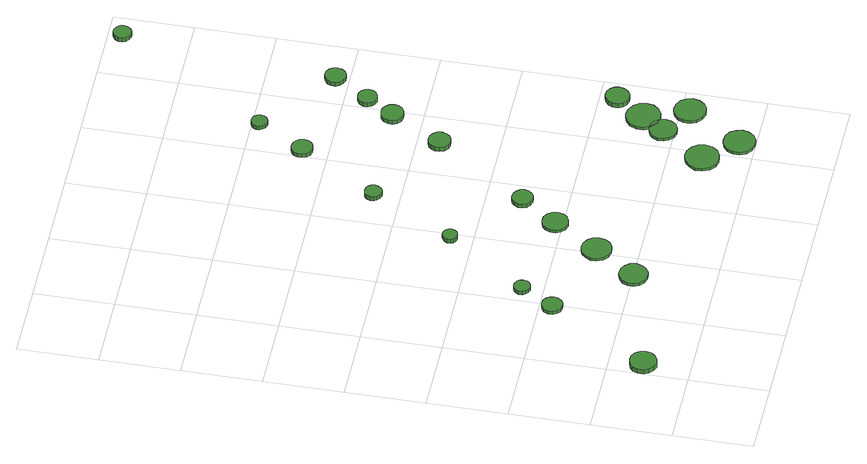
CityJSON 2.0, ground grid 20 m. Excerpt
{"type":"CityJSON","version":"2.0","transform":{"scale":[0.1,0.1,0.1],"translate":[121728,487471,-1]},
"CityObjects":{
"tree1":{"type":"SolitaryVegetationObject","attributes":{"function":"something"},"geometry":[{"type":"MultiSurface","lod":"1","boundaries":[[[0,1,2,3,4,5,6,7,8,9,10,11,12,13,14]],[[15,16,17,18,19,20,21,22,23,24,25,26,27,28,29]],[[0,29,28,1]],[[1,28,27,2]],[[2,27,26,3]],[[3,26,25,4]],[[4,25,24,5]],[[5,24,23,6]],[[6,23,22,7]],[[7,22,21,8]],[[8,21,20,9]],[[9,20,19,10]],[[10,19,18,11]],[[11,18,17,12]],[[12,17,16,13]],[[13,16,15,14]],[[14,15,29,0]]]}]},
"tree2":{"type":"SolitaryVegetationObject","attributes":{"function":"something"},"geometry":[{"type":"MultiSurface","lod":"1","boundaries":[[[30,31,32,33,34,35,36,37,38,39,40,41,42,43,44]],[[45,46,47,48,49,50,51,52,53,54,55,56,57,58,59]],[[30,59,58,31]],[[31,58,57,32]],[[32,57,56,33]],[[33,56,55,34]],[[34,55,54,35]],[[35,54,53,36]],[[36,53,52,37]],[[37,52,51,38]],[[38,51,50,39]],[[39,50,49,40]],[[40,49,48,41]],[[41,48,47,42]],[[42,47,46,43]],[[43,46,45,44]],[[44,45,59,30]]]}]},
"tree3":{"type":"SolitaryVegetationObject","attributes":{"function":"something"},"geometry":[{"type":"MultiSurface","lod":"1","boundaries":[[[60,61,62,63,64,65,66,67,68,69,70,71,72,73,74]],[[75,76,77,78,79,80,81,82,83,84,85,86,87,88,89]],[[60,89,88,61]],[[61,88,87,62]],[[62,87,86,63]],[[63,86,85,64]],[[64,85,84,65]],[[65,84,83,66]],[[66,83,82,67]],[[67,82,81,68]],[[68,81,80,69]],[[69,80,79,70]],[[70,79,78,71]],[[71,78,77,72]],[[72,77,76,73]],[[73,76,75,74]],[[74,75,89,60]]]}]},
"tree4":{"type":"SolitaryVegetationObject","attributes":{"function":"something"},"geometry":[{"type":"MultiSurface","lod":"1","boundaries":[[[90,91,92,93,94,95,96,97,98,99,100,101,102,103,104]],[[105,106,107,108,109,110,111,112,113,114,115,116,117,118,119]],[[90,119,118,91]],[[91,118,117,92]],[[92,117,116,93]],[[93,116,115,94]],[[94,115,114,95]],[[95,114,113,96]],[[96,113,112,97]],[[97,112,111,98]],[[98,111,110,99]],[[99,110,109,100]],[[100,109,108,101]],[[101,108,107,102]],[[102,107,106,103]],[[103,106,105,104]],[[104,105,119,90]]]}]},
"tree5":{"type":"SolitaryVegetationObject","attributes":{"function":"something"},"geometry":[{"type":"MultiSurface","lod":"1","boundaries":[[[120,121,122,123,124,125,126,127,128,129,130,131,132,133,134]],[[135,136,137,138,139,140,141,142,143,144,145,146,147,148,149]],[[120,149,148,121]],[[121,148,147,122]],[[122,147,146,123]],[[123,146,145,124]],[[124,145,144,125]],[[125,144,143,126]],[[126,143,142,127]],[[127,142,141,128]],[[128,141,140,129]],[[129,140,139,130]],[[130,139,138,131]],[[131,138,137,132]],[[132,137,136,133]],[[133,136,135,134]],[[134,135,149,120]]]}]},
"tree6":{"type":"SolitaryVegetationObject","attributes":{"function":"something"},"geometry":[{"type":"MultiSurface","lod":"1","boundaries":[[[150,151,152,153,154,155,156,157,158,159,160,161,162,163,164]],[[165,166,167,168,169,170,171,172,173,174,175,176,177,178,179]],[[150,179,178,151]],[[151,178,177,152]],[[152,177,176,153]],[[153,176,175,154]],[[154,175,174,155]],[[155,174,173,156]],[[156,173,172,157]],[[157,172,171,158]],[[158,171,170,159]],[[159,170,169,160]],[[160,169,168,161]],[[161,168,167,162]],[[162,167,166,163]],[[163,166,165,164]],[[164,165,179,150]]]}]},
"tree7":{"type":"SolitaryVegetationObject","attributes":{"function":"something"},"geometry":[{"type":"MultiSurface","lod":"1","boundaries":[[[180,181,182,183,184,185,186,187,188,189,190,191,192,193,194]],[[195,196,197,198,199,200,201,202,203,204,205,206,207,208,209]],[[180,209,208,181]],[[181,208,207,182]],[[182,207,206,183]],[[183,206,205,184]],[[184,205,204,185]],[[185,204,203,186]],[[186,203,202,187]],[[187,202,201,188]],[[188,201,200,189]],[[189,200,199,190]],[[190,199,198,191]],[[191,198,197,192]],[[192,197,196,193]],[[193,196,195,194]],[[194,195,209,180]]]}]},
"tree8":{"type":"SolitaryVegetationObject","attributes":{"function":"something"},"geometry":[{"type":"MultiSurface","lod":"1","boundaries":[[[210,211,212,213,214,215,216,217,218,219,220,221,222,223,224]],[[225,226,227,228,229,230,231,232,233,234,235,236,237,238,239]],[[210,239,238,211]],[[211,238,237,212]],[[212,237,236,213]],[[213,236,235,214]],[[214,235,234,215]],[[215,234,233,216]],[[216,233,232,217]],[[217,232,231,218]],[[218,231,230,219]],[[219,230,229,220]],[[220,229,228,221]],[[221,228,227,222]],[[222,227,226,223]],[[223,226,225,224]],[[224,225,239,210]]]}]},
"tree9":{"type":"SolitaryVegetationObject","attributes":{"function":"something"},"geometry":[{"type":"MultiSurface","lod":"1","boundaries":[[[240,241,242,243,244,245,246,247,248,249,250,251,252,253,254]],[[255,256,257,258,259,260,261,262,263,264,265,266,267,268,269]],[[240,269,268,241]],[[241,268,267,242]],[[242,267,266,243]],[[243,266,265,244]],[[244,265,264,245]],[[245,264,263,246]],[[246,263,262,247]],[[247,262,261,248]],[[248,261,260,249]],[[249,260,259,250]],[[250,259,258,251]],[[251,258,257,252]],[[252,257,256,253]],[[253,256,255,254]],[[254,255,269,240]]]}]},
"tree10":{"type":"SolitaryVegetationObject","attributes":{"function":"something"},"geometry":[{"type":"MultiSurface","lod":"1","boundaries":[[[270,271,272,273,274,275,276,277,278,279,280,281,282,283,284]],[[285,286,287,288,289,290,291,292,293,294,295,296,297,298,299]],[[270,299,298,271]],[[271,298,297,272]],[[272,297,296,273]],[[273,296,295,274]],[[274,295,294,275]],[[275,294,293,276]],[[276,293,292,277]],[[277,292,291,278]],[[278,291,290,279]],[[279,290,289,280]],[[280,289,288,281]],[[281,288,287,282]],[[282,287,286,283]],[[283,286,285,284]],[[284,285,299,270]]]}]},
"tree11":{"type":"SolitaryVegetationObject","attributes":{"function":"something"},"geometry":[{"type":"MultiSurface","lod":"1","boundaries":[[[300,301,302,303,304,305,306,307,308,309,310,311,312,313,314]],[[315,316,317,318,319,320,321,322,323,324,325,326,327,328,329]],[[300,329,328,301]],[[301,328,327,302]],[[302,327,326,303]],[[303,326,325,304]],[[304,325,324,305]],[[305,324,323,306]],[[306,323,322,307]],[[307,322,321,308]],[[308,321,320,309]],[[309,320,319,310]],[[310,319,318,311]],[[311,318,317,312]],[[312,317,316,313]],[[313,316,315,314]],[[314,315,329,300]]]}]},
"tree12":{"type":"SolitaryVegetationObject","attributes":{"function":"something"},"geometry":[{"type":"MultiSurface","lod":"1","boundaries":[[[330,331,332,333,334,335,336,337,338,339,340,341,342,343,344]],[[345,346,347,348,349,350,351,352,353,354,355,356,357,358,359]],[[330,359,358,331]],[[331,358,357,332]],[[332,357,356,333]],[[333,356,355,334]],[[334,355,354,335]],[[335,354,353,336]],[[336,353,352,337]],[[337,352,351,338]],[[338,351,350,339]],[[339,350,349,340]],[[340,349,348,341]],[[341,348,347,342]],[[342,347,346,343]],[[343,346,345,344]],[[344,345,359,330]]]}]},
"tree13":{"type":"SolitaryVegetationObject","attributes":{"function":"something"},"geometry":[{"type":"MultiSurface","lod":"1","boundaries":[[[360,361,362,363,364,365,366,367,368,369,370,371,372,373,374]],[[375,376,377,378,379,380,381,382,383,384,385,386,387,388,389]],[[360,389,388,361]],[[361,388,387,362]],[[362,387,386,363]],[[363,386,385,364]],[[364,385,384,365]],[[365,384,383,366]],[[366,383,382,367]],[[367,382,381,368]],[[368,381,380,369]],[[369,380,379,370]],[[370,379,378,371]],[[371,378,377,372]],[[372,377,376,373]],[[373,376,375,374]],[[374,375,389,360]]]}]},
"tree14":{"type":"SolitaryVegetationObject","attributes":{"function":"something"},"geometry":[{"type":"MultiSurface","lod":"1","boundaries":[[[390,391,392,393,394,395,396,397,398,399,400,401,402,403,404]],[[405,406,407,408,409,410,411,412,413,414,415,416,417,418,419]],[[390,419,418,391]],[[391,418,417,392]],[[392,417,416,393]],[[393,416,415,394]],[[394,415,414,395]],[[395,414,413,396]],[[396,413,412,397]],[[397,412,411,398]],[[398,411,410,399]],[[399,410,409,400]],[[400,409,408,401]],[[401,408,407,402]],[[402,407,406,403]],[[403,406,405,404]],[[404,405,419,390]]]}]},
"tree15":{"type":"SolitaryVegetationObject","attributes":{"function":"something"},"geometry":[{"type":"MultiSurface","lod":"1","boundaries":[[[420,421,422,423,424,425,426,427,428,429,430,431,432,433,434]],[[435,436,437,438,439,440,441,442,443,444,445,446,447,448,449]],[[420,449,448,421]],[[421,448,447,422]],[[422,447,446,423]],[[423,446,445,424]],[[424,445,444,425]],[[425,444,443,426]],[[426,443,442,427]],[[427,442,441,428]],[[428,441,440,429]],[[429,440,439,430]],[[430,439,438,431]],[[431,438,437,432]],[[432,437,436,433]],[[433,436,435,434]],[[434,435,449,420]]]}]},
"tree16":{"type":"SolitaryVegetationObject","attributes":{"function":"something"},"geometry":[{"type":"MultiSurface","lod":"1","boundaries":[[[450,451,452,453,454,455,456,457,458,459,460,461,462,463,464]],[[465,466,467,468,469,470,471,472,473,474,475,476,477,478,479]],[[450,479,478,451]],[[451,478,477,452]],[[452,477,476,453]],[[453,476,475,454]],[[454,475,474,455]],[[455,474,473,456]],[[456,473,472,457]],[[457,472,471,458]],[[458,471,470,459]],[[459,470,469,460]],[[460,469,468,461]],[[461,468,467,462]],[[462,467,466,463]],[[463,466,465,464]],[[464,465,479,450]]]}]},
"tree17":{"type":"SolitaryVegetationObject","attributes":{"function":"something"},"geometry":[{"type":"MultiSurface","lod":"1","boundaries":[[[480,481,482,483,484,485,486,487,488,489,490,491,492,493,494]],[[495,496,497,498,499,500,501,502,503,504,505,506,507,508,509]],[[480,509,508,481]],[[481,508,507,482]],[[482,507,506,483]],[[483,506,505,484]],[[484,505,504,485]],[[485,504,503,486]],[[486,503,502,487]],[[487,502,501,488]],[[488,501,500,489]],[[489,500,499,490]],[[490,499,498,491]],[[491,498,497,492]],[[492,497,496,493]],[[493,496,495,494]],[[494,495,509,480]]]}]},
"tree18":{"type":"SolitaryVegetationObject","attributes":{"function":"something"},"geometry":[{"type":"MultiSurface","lod":"1","boundaries":[[[510,511,512,513,514,515,516,517,518,519,520,521,522,523,524]],[[525,526,527,528,529,530,531,532,533,534,535,536,537,538,539]],[[510,539,538,511]],[[511,538,537,512]],[[512,537,536,513]],[[513,536,535,514]],[[514,535,534,515]],[[515,534,533,516]],[[516,533,532,517]],[[517,532,531,518]],[[518,531,530,519]],[[519,530,529,520]],[[520,529,528,521]],[[521,528,527,522]],[[522,527,526,523]],[[523,526,525,524]],[[524,525,539,510]]]}]},
"tree19":{"type":"SolitaryVegetationObject","attributes":{"function":"something"},"geometry":[{"type":"MultiSurface","lod":"1","boundaries":[[[540,541,542,543,544,545,546,547,548,549,550,551,552,553,554]],[[555,556,557,558,559,560,561,562,563,564,565,566,567,568,569]],[[540,569,568,541]],[[541,568,567,542]],[[542,567,566,543]],[[543,566,565,544]],[[544,565,564,545]],[[545,564,563,546]],[[546,563,562,547]],[[547,562,561,548]],[[548,561,560,549]],[[549,560,559,550]],[[550,559,558,551]],[[551,558,557,552]],[[552,557,556,553]],[[553,556,555,554]],[[554,555,569,540]]]}]},
"tree20":{"type":"SolitaryVegetationObject","attributes":{"function":"something"},"geometry":[{"type":"MultiSurface","lod":"1","boundaries":[[[570,571,572,573,574,575,576,577,578,579,580,581,582,583,584]],[[585,586,587,588,589,590,591,592,593,594,595,596,597,598,599]],[[570,599,598,571]],[[571,598,597,572]],[[572,597,596,573]],[[573,596,595,574]],[[574,595,594,575]],[[575,594,593,576]],[[576,593,592,577]],[[577,592,591,578]],[[578,591,590,579]],[[579,590,589,580]],[[580,589,588,581]],[[581,588,587,582]],[[582,587,586,583]],[[583,586,585,584]],[[584,585,599,570]]]}]},
"tree21":{"type":"SolitaryVegetationObject","attributes":{"function":"something"},"geometry":[{"type":"MultiSurface","lod":"1","boundaries":[[[600,601,602,603,604,605,606,607,608,609,610,611,612,613,614]],[[615,616,617,618,619,620,621,622,623,624,625,626,627,628,629]],[[600,629,628,601]],[[601,628,627,602]],[[602,627,626,603]],[[603,626,625,604]],[[604,625,624,605]],[[605,624,623,606]],[[606,623,622,607]],[[607,622,621,608]],[[608,621,620,609]],[[609,620,619,610]],[[610,619,618,611]],[[611,618,617,612]],[[612,617,616,613]],[[613,616,615,614]],[[614,615,629,600]]]}]},
"tree22":{"type":"SolitaryVegetationObject","attributes":{"function":"something"},"geometry":[{"type":"MultiSurface","lod":"1","boundaries":[[[630,631,632,633,634,635,636,637,638,639,640,641,642,643,644]],[[645,646,647,648,649,650,651,652,653,654,655,656,657,658,659]],[[630,659,658,631]],[[631,658,657,632]],[[632,657,656,633]],[[633,656,655,634]],[[634,655,654,635]],[[635,654,653,636]],[[636,653,652,637]],[[637,652,651,638]],[[638,651,650,639]],[[639,650,649,640]],[[640,649,648,641]],[[641,648,647,642]],[[642,647,646,643]],[[643,646,645,644]],[[644,645,659,630]]]}]}
},
"vertices":[
[67,117,21],[64,130,21],[56,142,21],[44,149,21],[30,150,21],[17,146,21],[6,137,21],[1,124,21],[1,110,21],[6,97,21],[17,87,21],[30,83,21],[44,85,21],[56,92,21],[64,103,21],[64,103,8],[56,92,8],[44,85,8],[30,83,8],[17,87,8],[6,97,8],[1,110,8],[1,124,8],[6,137,8],[17,146,8],[30,150,8],[44,149,8],[56,142,8],[64,130,8],[67,117,8],
[219,370,17],[216,381,17],[210,390,17],[201,395,17],[190,396,17],[180,393,17],[172,386,17],[167,376,17],[167,365,17],[172,355,17],[180,348,17],[190,345,17],[201,346,17],[210,351,17],[216,360,17],[216,360,7],[210,351,7],[201,346,7],[190,345,7],[180,348,7],[172,355,7],[167,365,7],[167,376,7],[172,386,7],[180,393,7],[190,396,7],[201,395,7],[210,390,7],[216,381,7],[219,370,7],
[262,454,18],[261,462,18],[256,469,18],[248,473,18],[240,474,18],[232,471,18],[226,465,18],[222,458,18],[222,449,18],[226,442,18],[232,436,18],[240,433,18],[248,434,18],[256,438,18],[261,445,18],[261,445,7],[256,438,7],[248,434,7],[240,433,7],[232,436,7],[226,442,7],[222,449,7],[222,458,7],[226,465,7],[232,471,7],[240,474,7],[248,473,7],[256,469,7],[261,462,7],[262,454,7],
[373,200,16],[370,215,16],[361,227,16],[348,234,16],[333,236,16],[319,231,16],[308,221,16],[302,208,16],[302,193,16],[308,179,16],[319,169,16],[333,165,16],[348,166,16],[361,174,16],[370,186,16],[370,186,7],[361,174,7],[348,166,7],[333,165,7],[319,169,7],[308,179,7],[302,193,7],[302,208,7],[308,221,7],[319,231,7],[333,236,7],[348,234,7],[361,227,7],[370,215,7],[373,200,7],
[447,304,15],[444,320,15],[435,332,15],[422,340,15],[406,342,15],[391,337,15],[380,326,15],[373,312,15],[373,297,15],[380,282,15],[391,272,15],[406,267,15],[422,269,15],[435,277,15],[444,289,15],[444,289,7],[435,277,7],[422,269,7],[406,267,7],[391,272,7],[380,282,7],[373,297,7],[373,312,7],[380,326,7],[391,337,7],[406,342,7],[422,340,7],[435,332,7],[444,320,7],[447,304,7],
[399,656,25],[397,664,25],[393,670,25],[386,674,25],[378,675,25],[371,672,25],[365,667,25],[362,660,25],[362,652,25],[365,645,25],[371,640,25],[378,638,25],[386,639,25],[393,642,25],[397,649,25],[397,649,13],[393,642,13],[386,639,13],[378,638,13],[371,640,13],[365,645,13],[362,652,13],[362,660,13],[365,667,13],[371,672,13],[378,675,13],[386,674,13],[393,670,13],[397,664,13],[399,656,13],
[517,420,15],[514,433,15],[506,444,15],[494,451,15],[481,452,15],[468,448,15],[458,439,15],[453,426,15],[453,413,15],[458,401,15],[468,391,15],[481,387,15],[494,389,15],[506,395,15],[514,406,15],[514,406,7],[506,395,7],[494,389,7],[481,387,7],[468,391,7],[458,401,7],[453,413,7],[453,426,7],[458,439,7],[468,448,7],[481,452,7],[494,451,7],[506,444,7],[514,433,7],[517,420,7],
[577,513,18],[575,523,18],[568,532,18],[559,538,18],[548,539,18],[537,536,18],[529,528,18],[524,518,18],[524,507,18],[529,497,18],[537,490,18],[548,486,18],[559,487,18],[568,493,18],[575,502,18],[575,502,7],[568,493,7],[559,487,7],[548,486,7],[537,490,7],[529,497,7],[524,507,7],[524,518,7],[529,528,7],[537,536,7],[548,539,7],[559,538,7],[568,532,7],[575,523,7],[577,513,7],
[519,867,23],[517,876,23],[512,883,23],[504,887,23],[495,888,23],[487,886,23],[480,880,23],[476,871,23],[476,862,23],[480,854,23],[487,848,23],[495,845,23],[504,846,23],[512,851,23],[517,858,23],[517,858,11],[512,851,11],[504,846,11],[495,845,11],[487,848,11],[480,854,11],[476,862,11],[476,871,11],[480,880,11],[487,886,11],[495,888,11],[504,887,11],[512,883,11],[517,876,11],[519,867,11],
[820,118,15],[816,136,15],[806,150,15],[790,159,15],[773,161,15],[756,155,15],[743,143,15],[735,127,15],[735,110,15],[743,93,15],[756,81,15],[773,76,15],[790,78,15],[806,87,15],[816,101,15],[816,101,7],[806,87,7],[790,78,7],[773,76,7],[756,81,7],[743,93,7],[735,110,7],[735,127,7],[743,143,7],[756,155,7],[773,161,7],[790,159,7],[806,150,7],[816,136,7],[820,118,7],
[888,41,15],[884,57,15],[875,71,15],[860,79,15],[844,80,15],[828,75,15],[816,64,15],[809,49,15],[809,33,15],[816,18,15],[828,7,15],[844,2,15],[860,3,15],[875,12,15],[884,25,15],[884,25,7],[875,12,7],[860,3,7],[844,2,7],[828,7,7],[816,18,7],[809,33,7],[809,49,7],[816,64,7],[828,75,7],[844,80,7],[860,79,7],[875,71,7],[884,57,7],[888,41,7],
[890,229,15],[887,243,15],[879,255,15],[866,262,15],[852,263,15],[838,259,15],[828,249,15],[822,236,15],[822,222,15],[828,209,15],[838,199,15],[852,195,15],[866,196,15],[879,203,15],[887,215,15],[887,215,7],[879,203,7],[866,196,7],[852,195,7],[838,199,7],[828,209,7],[822,222,7],[822,236,7],[828,249,7],[838,259,7],[852,263,7],[866,262,7],[879,255,7],[887,243,7],[890,229,7],
[731,745,26],[729,757,26],[722,766,26],[712,772,26],[700,773,26],[689,769,26],[681,762,26],[676,751,26],[676,740,26],[681,729,26],[689,721,26],[700,718,26],[712,719,26],[722,725,26],[729,734,26],[729,734,13],[722,725,13],[712,719,13],[700,718,13],[689,721,13],[681,729,13],[676,740,13],[676,751,13],[681,762,13],[689,769,13],[700,773,13],[712,772,13],[722,766,13],[729,757,13],[731,745,13],
[650,1065,19],[648,1076,19],[641,1085,19],[632,1090,19],[621,1092,19],[610,1088,19],[602,1081,19],[598,1071,19],[598,1060,19],[602,1050,19],[610,1042,19],[621,1039,19],[632,1040,19],[641,1045,19],[648,1054,19],[648,1054,7],[641,1045,7],[632,1040,7],[621,1039,7],[610,1042,7],[602,1050,7],[598,1060,7],[598,1071,7],[602,1081,7],[610,1088,7],[621,1092,7],[632,1090,7],[641,1085,7],[648,1076,7],[650,1065,7],
[936,284,16],[933,302,16],[922,316,16],[907,325,16],[889,327,16],[872,322,16],[859,310,16],[851,293,16],[851,276,16],[859,259,16],[872,247,16],[889,242,16],[907,244,16],[922,253,16],[933,267,16],[933,267,7],[922,253,7],[907,244,7],[889,242,7],[872,247,7],[859,259,7],[851,276,7],[851,293,7],[859,310,7],[872,322,7],[889,327,7],[907,325,7],[922,316,7],[933,302,7],[936,284,7],
[975,179,15],[971,195,15],[962,208,15],[947,216,15],[931,218,15],[915,213,15],[903,202,15],[896,187,15],[896,170,15],[903,155,15],[915,144,15],[931,139,15],[947,141,15],[962,149,15],[971,162,15],[971,162,7],[962,149,7],[947,141,7],[931,139,7],[915,144,7],[903,155,7],[896,170,7],[896,187,7],[903,202,7],[915,213,7],[931,218,7],[947,216,7],[962,208,7],[971,195,7],[975,179,7],
[813,876,19],[810,888,19],[803,897,19],[793,903,19],[781,904,19],[770,901,19],[761,893,19],[756,882,19],[756,870,19],[761,859,19],[770,851,19],[781,848,19],[793,849,19],[803,855,19],[810,864,19],[810,864,7],[803,855,7],[793,849,7],[781,848,7],[770,851,7],[761,859,7],[756,870,7],[756,882,7],[761,893,7],[770,901,7],[781,904,7],[793,903,7],[803,897,7],[810,888,7],[813,876,7],
[715,1184,19],[713,1192,19],[708,1199,19],[701,1203,19],[692,1204,19],[684,1201,19],[678,1196,19],[674,1188,19],[674,1180,19],[678,1172,19],[684,1166,19],[692,1163,19],[701,1164,19],[708,1169,19],[713,1175,19],[713,1175,8],[708,1169,8],[701,1164,8],[692,1163,8],[684,1166,8],[678,1172,8],[674,1180,8],[674,1188,8],[678,1196,8],[684,1201,8],[692,1204,8],[701,1203,8],[708,1199,8],[713,1192,8],[715,1184,8],
[973,358,23],[970,370,23],[963,380,23],[952,386,23],[940,387,23],[928,383,23],[919,375,23],[914,364,23],[914,351,23],[919,340,23],[928,332,23],[940,328,23],[952,329,23],[963,336,23],[970,346,23],[970,346,10],[963,336,10],[952,329,10],[940,328,10],[928,332,10],[919,340,10],[914,351,10],[914,364,10],[919,375,10],[928,383,10],[940,387,10],[952,386,10],[963,380,10],[970,370,10],[973,358,10],
[855,946,18],[853,956,18],[847,964,18],[838,969,18],[828,970,18],[818,967,18],[811,960,18],[806,951,18],[806,941,18],[811,931,18],[818,925,18],[828,921,18],[838,923,18],[847,928,18],[853,936,18],[853,936,6],[847,928,6],[838,923,6],[828,921,6],[818,925,6],[811,931,6],[806,941,6],[806,951,6],[811,960,6],[818,967,6],[828,970,6],[838,969,6],[847,964,6],[853,956,6],[855,946,6],
[915,1036,18],[913,1046,18],[907,1055,18],[897,1061,18],[886,1062,18],[876,1058,18],[868,1051,18],[863,1041,18],[863,1030,18],[868,1020,18],[876,1013,18],[886,1009,18],[897,1010,18],[907,1016,18],[913,1025,18],[913,1025,6],[907,1016,6],[897,1010,6],[886,1009,6],[876,1013,6],[868,1020,6],[863,1030,6],[863,1041,6],[868,1051,6],[876,1058,6],[886,1062,6],[897,1061,6],[907,1055,6],[913,1046,6],[915,1036,6],
[957,1565,25],[955,1574,25],[949,1582,25],[941,1587,25],[932,1588,25],[923,1585,25],[916,1578,25],[912,1570,25],[912,1560,25],[916,1552,25],[923,1545,25],[932,1542,25],[941,1543,25],[949,1548,25],[955,1556,25],[955,1556,13],[949,1548,13],[941,1543,13],[932,1542,13],[923,1545,13],[916,1552,13],[912,1560,13],[912,1570,13],[916,1578,13],[923,1585,13],[932,1588,13],[941,1587,13],[949,1582,13],[955,1574,13],[957,1565,13]
]}
